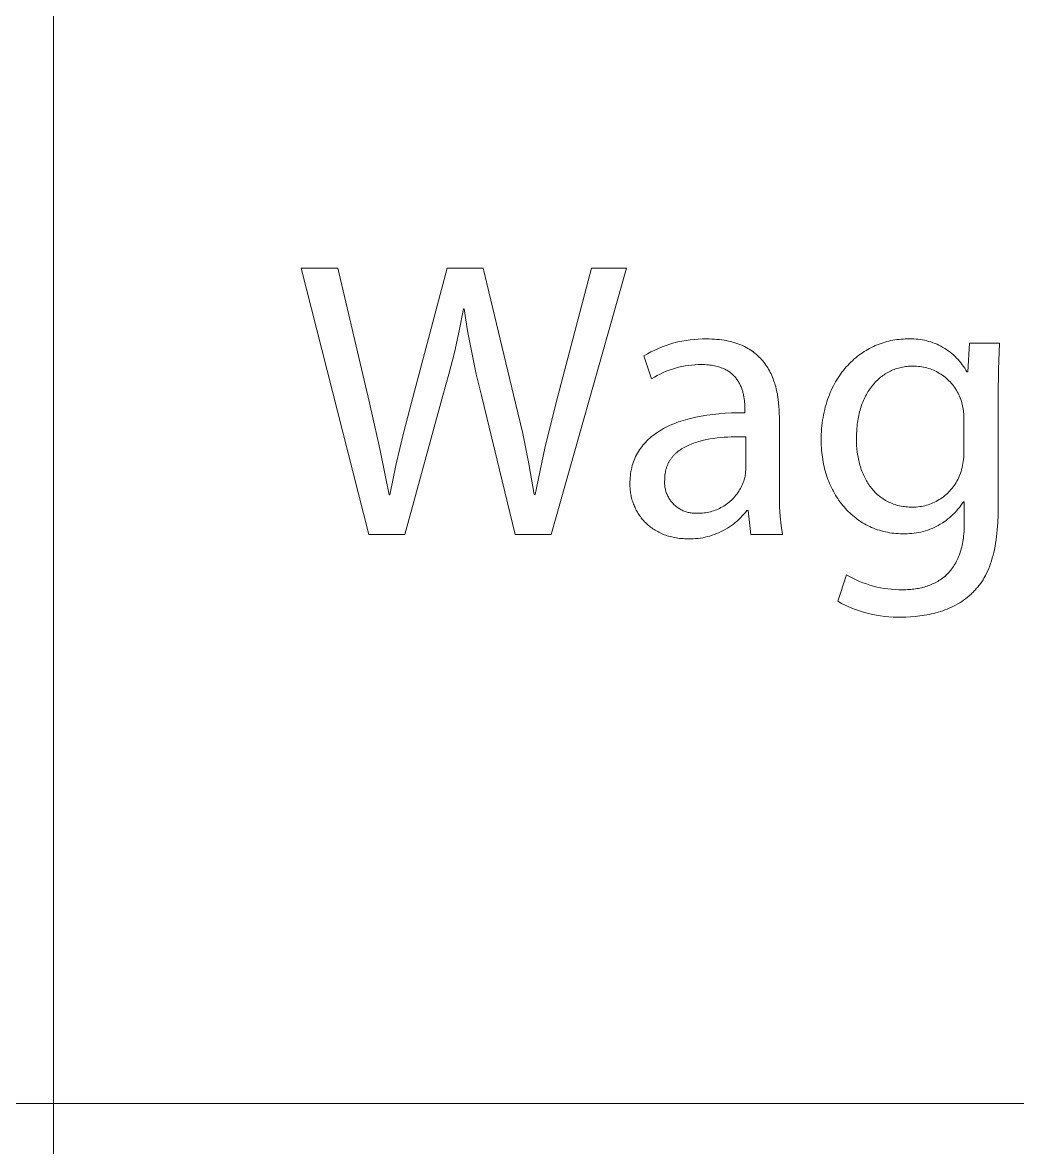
# Model space of a CAD drawing. Header units: millimetres. Extents: x -1893 to 2799, y -925 to 2353.
# Drawn here: x 2380.7 to 2498.9, y -667.6 to -533.9 of the extents above; entities that cross this region are included whole.
import ezdxf

# ---------------------------------------------------------------- set-up
doc = ezdxf.new("R2010")
doc.units = ezdxf.units.MM
doc.header["$MEASUREMENT"] = 0
doc.layers.add('Domyślny', color=7, linetype='Continuous', true_color=0x000000)

msp = doc.modelspace()

# ---------------------------------------------------------------- linework, layer by layer
at = {"layer": 'Domyślny', "color": 18, "lineweight": 15, "true_color": 0x000000}
for p, q in [((2384.37, -793.52), (2384.37, -400.12)), ((2421.84, -594.75), (2413.81, -563.1)), ((2413.81, -563.1), (2418.16, -563.1)), ((2418.16, -563.1), (2421.9, -579.1)), ((2426.92, -579.07), (2431.15, -563.1)), ((2431.15, -563.1), (2435.42, -563.1)), ((2435.42, -563.1), (2439.26, -579.16)), ((2452.48, -563.1), (2443.51, -594.75)), ((2444.12, -579.07), (2448.29, -563.1)), ((2448.29, -563.1), (2452.48, -563.1)), ((2433.08, -567.93), (2432.58, -570.53)), ((2433.17, -567.93), (2433.08, -567.93)), ((2433.58, -570.53), (2433.17, -567.93)), ((2432.58, -570.53), (2432, -573.13)), ((2434.06, -573.12), (2433.58, -570.53)), ((2457.17, -572.28), (2457.63, -572.12)), ((2457.63, -572.12), (2458.1, -571.99)), ((2458.1, -571.99), (2458.58, -571.87)), ((2458.58, -571.87), (2459.05, -571.77)), ((2459.05, -571.77), (2459.54, -571.68)), ((2459.54, -571.68), (2460.02, -571.61)), ((2460.02, -571.61), (2460.51, -571.56)), ((2460.51, -571.56), (2460.99, -571.52)), ((2460.99, -571.52), (2461.48, -571.5)), ((2461.48, -571.5), (2461.97, -571.5)), ((2461.97, -571.5), (2462.29, -571.5)), ((2462.29, -571.5), (2462.61, -571.52)), ((2462.61, -571.52), (2462.91, -571.53)), ((2462.91, -571.53), (2463.21, -571.56)), ((2463.21, -571.56), (2463.51, -571.59)), ((2463.51, -571.59), (2463.79, -571.62)), ((2463.79, -571.62), (2464.07, -571.66)), ((2464.07, -571.66), (2464.34, -571.71)), ((2464.34, -571.71), (2464.6, -571.77)), ((2464.6, -571.77), (2464.86, -571.83)), ((2464.86, -571.83), (2465.11, -571.9)), ((2465.11, -571.9), (2465.35, -571.97)), ((2465.35, -571.97), (2465.59, -572.05)), ((2465.59, -572.05), (2465.82, -572.13)), ((2465.82, -572.13), (2466.04, -572.22)), ((2482.26, -572.21), (2482.49, -572.12)), ((2482.49, -572.12), (2482.72, -572.04)), ((2482.72, -572.04), (2482.95, -571.96)), ((2482.95, -571.96), (2483.18, -571.89)), ((2483.18, -571.89), (2483.42, -571.82)), ((2483.42, -571.82), (2483.65, -571.76)), ((2483.65, -571.76), (2483.89, -571.71)), ((2483.89, -571.71), (2484.13, -571.66)), ((2484.13, -571.66), (2484.37, -571.62)), ((2484.37, -571.62), (2484.61, -571.59)), ((2484.61, -571.59), (2484.86, -571.56)), ((2484.86, -571.56), (2485.1, -571.53)), ((2485.1, -571.53), (2485.34, -571.52)), ((2485.34, -571.52), (2485.59, -571.51)), ((2485.59, -571.51), (2485.83, -571.51)), ((2485.83, -571.51), (2486.09, -571.5)), ((2486.09, -571.5), (2486.35, -571.49)), ((2486.35, -571.49), (2486.61, -571.5)), ((2486.61, -571.5), (2486.87, -571.52)), ((2486.87, -571.52), (2487.13, -571.54)), ((2487.13, -571.54), (2487.38, -571.57)), ((2487.38, -571.57), (2487.64, -571.62)), ((2487.64, -571.62), (2487.89, -571.67)), ((2487.89, -571.67), (2488.15, -571.73)), ((2488.15, -571.73), (2488.4, -571.8)), ((2488.4, -571.8), (2488.64, -571.87)), ((2488.64, -571.87), (2488.89, -571.96)), ((2488.89, -571.96), (2489.13, -572.05)), ((2489.13, -572.05), (2489.37, -572.15)), ((2489.37, -572.15), (2489.6, -572.26)), ((2493.02, -575.44), (2493.22, -572.02)), ((2493.22, -572.02), (2496.81, -572.02)), ((2496.81, -572.02), (2496.69, -575.14)), ((2432, -573.13), (2431.35, -575.7)), ((2434.61, -575.69), (2434.06, -573.12)), ((2454.52, -573.52), (2454.94, -573.27)), ((2454.94, -573.27), (2455.37, -573.04)), ((2455.37, -573.04), (2455.81, -572.83)), ((2455.81, -572.83), (2456.26, -572.63)), ((2456.26, -572.63), (2456.71, -572.44)), ((2456.71, -572.44), (2457.17, -572.28)), ((2466.04, -572.22), (2466.26, -572.31)), ((2466.26, -572.31), (2466.47, -572.41)), ((2466.47, -572.41), (2466.67, -572.52)), ((2466.67, -572.52), (2466.87, -572.63)), ((2466.87, -572.63), (2467.06, -572.74)), ((2467.06, -572.74), (2467.24, -572.86)), ((2467.24, -572.86), (2467.42, -572.98)), ((2467.42, -572.98), (2467.6, -573.11)), ((2467.6, -573.11), (2467.76, -573.24)), ((2467.76, -573.24), (2467.93, -573.38)), ((2467.93, -573.38), (2468.08, -573.52)), ((2479.89, -573.6), (2480.09, -573.44)), ((2480.09, -573.44), (2480.3, -573.29)), ((2480.3, -573.29), (2480.51, -573.15)), ((2480.51, -573.15), (2480.72, -573.01)), ((2480.72, -573.01), (2480.93, -572.88)), ((2480.93, -572.88), (2481.14, -572.75)), ((2481.14, -572.75), (2481.36, -572.63)), ((2481.36, -572.63), (2481.58, -572.52)), ((2481.58, -572.52), (2481.8, -572.41)), ((2481.8, -572.41), (2482.03, -572.31)), ((2482.03, -572.31), (2482.26, -572.21)), ((2489.6, -572.26), (2489.83, -572.38)), ((2489.83, -572.38), (2490.06, -572.51)), ((2490.06, -572.51), (2490.28, -572.64)), ((2490.28, -572.64), (2490.5, -572.78)), ((2490.5, -572.78), (2490.71, -572.93)), ((2490.71, -572.93), (2490.92, -573.09)), ((2490.92, -573.09), (2491.12, -573.25)), ((2491.12, -573.25), (2491.32, -573.42)), ((2491.32, -573.42), (2491.51, -573.6)), ((2455.44, -576.24), (2454.52, -573.52)), ((2459.04, -574.8), (2458.66, -574.88)), ((2459.42, -574.72), (2459.04, -574.8)), ((2459.81, -574.66), (2459.42, -574.72)), ((2460.19, -574.61), (2459.81, -574.66)), ((2460.58, -574.58), (2460.19, -574.61)), ((2460.97, -574.56), (2460.58, -574.58)), ((2461.36, -574.55), (2460.97, -574.56)), ((2461.58, -574.55), (2461.36, -574.55)), ((2461.79, -574.56), (2461.58, -574.55)), ((2461.99, -574.57), (2461.79, -574.56)), ((2462.19, -574.59), (2461.99, -574.57)), ((2462.38, -574.61), (2462.19, -574.59)), ((2462.56, -574.63), (2462.38, -574.61)), ((2462.74, -574.66), (2462.56, -574.63)), ((2462.92, -574.7), (2462.74, -574.66)), ((2463.09, -574.74), (2462.92, -574.7)), ((2463.25, -574.78), (2463.09, -574.74)), ((2463.41, -574.82), (2463.25, -574.78)), ((2463.57, -574.87), (2463.41, -574.82)), ((2468.08, -573.52), (2468.23, -573.66)), ((2468.23, -573.66), (2468.38, -573.81)), ((2468.38, -573.81), (2468.52, -573.96)), ((2468.52, -573.96), (2468.65, -574.12)), ((2468.65, -574.12), (2468.78, -574.28)), ((2468.78, -574.28), (2468.91, -574.44)), ((2468.91, -574.44), (2469.02, -574.61)), ((2469.02, -574.61), (2469.14, -574.78)), ((2469.14, -574.78), (2469.25, -574.95)), ((2478.58, -574.84), (2478.76, -574.65)), ((2478.76, -574.65), (2478.94, -574.46)), ((2478.94, -574.46), (2479.12, -574.27)), ((2479.12, -574.27), (2479.31, -574.1)), ((2479.31, -574.1), (2479.5, -573.92)), ((2479.5, -573.92), (2479.7, -573.76)), ((2479.7, -573.76), (2479.89, -573.6)), ((2485.46, -574.83), (2485.28, -574.86)), ((2485.63, -574.8), (2485.46, -574.83)), ((2485.81, -574.78), (2485.63, -574.8)), ((2485.99, -574.76), (2485.81, -574.78)), ((2486.17, -574.75), (2485.99, -574.76)), ((2486.35, -574.74), (2486.17, -574.75)), ((2486.53, -574.74), (2486.35, -574.74)), ((2486.74, -574.74), (2486.53, -574.74)), ((2486.94, -574.75), (2486.74, -574.74)), ((2487.15, -574.77), (2486.94, -574.75)), ((2487.35, -574.79), (2487.15, -574.77)), ((2487.55, -574.82), (2487.35, -574.79)), ((2487.75, -574.86), (2487.55, -574.82)), ((2491.51, -573.6), (2491.69, -573.78)), ((2491.69, -573.78), (2491.87, -573.97)), ((2491.87, -573.97), (2492.04, -574.16)), ((2492.04, -574.16), (2492.21, -574.36)), ((2492.21, -574.36), (2492.37, -574.57)), ((2492.37, -574.57), (2492.52, -574.78)), ((2492.52, -574.78), (2492.66, -575)), ((2431.35, -575.7), (2430.62, -578.25)), ((2435.23, -578.25), (2434.61, -575.69)), ((2455.77, -576.04), (2455.44, -576.24)), ((2456.12, -575.85), (2455.77, -576.04)), ((2456.46, -575.68), (2456.12, -575.85)), ((2456.82, -575.51), (2456.46, -575.68)), ((2457.18, -575.36), (2456.82, -575.51)), ((2457.54, -575.22), (2457.18, -575.36)), ((2457.91, -575.1), (2457.54, -575.22)), ((2458.28, -574.98), (2457.91, -575.1)), ((2458.66, -574.88), (2458.28, -574.98)), ((2463.72, -574.93), (2463.57, -574.87)), ((2463.86, -574.98), (2463.72, -574.93)), ((2464, -575.04), (2463.86, -574.98)), ((2464.13, -575.11), (2464, -575.04)), ((2464.26, -575.17), (2464.13, -575.11)), ((2464.39, -575.24), (2464.26, -575.17)), ((2464.51, -575.32), (2464.39, -575.24)), ((2464.62, -575.39), (2464.51, -575.32)), ((2464.73, -575.47), (2464.62, -575.39)), ((2464.84, -575.55), (2464.73, -575.47)), ((2464.94, -575.63), (2464.84, -575.55)), ((2465.04, -575.72), (2464.94, -575.63)), ((2465.14, -575.81), (2465.04, -575.72)), ((2465.23, -575.9), (2465.14, -575.81)), ((2465.32, -575.99), (2465.23, -575.9)), ((2465.4, -576.08), (2465.32, -575.99)), ((2465.48, -576.18), (2465.4, -576.08)), ((2469.25, -574.95), (2469.35, -575.12)), ((2469.35, -575.12), (2469.45, -575.3)), ((2469.45, -575.3), (2469.55, -575.48)), ((2469.55, -575.48), (2469.64, -575.67)), ((2469.64, -575.67), (2469.72, -575.86)), ((2469.72, -575.86), (2469.8, -576.04)), ((2469.8, -576.04), (2469.88, -576.24)), ((2477.46, -576.37), (2477.61, -576.13)), ((2477.61, -576.13), (2477.76, -575.9)), ((2477.76, -575.9), (2477.91, -575.68)), ((2477.91, -575.68), (2478.07, -575.46)), ((2478.07, -575.46), (2478.24, -575.25)), ((2478.24, -575.25), (2478.41, -575.04)), ((2478.41, -575.04), (2478.58, -574.84)), ((2482.67, -576.07), (2482.53, -576.18)), ((2482.8, -575.97), (2482.67, -576.07)), ((2482.94, -575.86), (2482.8, -575.97)), ((2483.08, -575.77), (2482.94, -575.86)), ((2483.22, -575.67), (2483.08, -575.77)), ((2483.37, -575.58), (2483.22, -575.67)), ((2483.52, -575.5), (2483.37, -575.58)), ((2483.67, -575.42), (2483.52, -575.5)), ((2483.82, -575.34), (2483.67, -575.42)), ((2483.97, -575.27), (2483.82, -575.34)), ((2484.13, -575.2), (2483.97, -575.27)), ((2484.29, -575.14), (2484.13, -575.2)), ((2484.45, -575.08), (2484.29, -575.14)), ((2484.61, -575.03), (2484.45, -575.08)), ((2484.78, -574.98), (2484.61, -575.03)), ((2484.94, -574.93), (2484.78, -574.98)), ((2485.11, -574.89), (2484.94, -574.93)), ((2485.28, -574.86), (2485.11, -574.89)), ((2487.95, -574.9), (2487.75, -574.86)), ((2488.15, -574.95), (2487.95, -574.9)), ((2488.35, -575.01), (2488.15, -574.95)), ((2488.54, -575.07), (2488.35, -575.01)), ((2488.74, -575.14), (2488.54, -575.07)), ((2488.93, -575.22), (2488.74, -575.14)), ((2489.11, -575.31), (2488.93, -575.22)), ((2489.3, -575.4), (2489.11, -575.31)), ((2489.48, -575.49), (2489.3, -575.4)), ((2489.65, -575.6), (2489.48, -575.49)), ((2489.83, -575.7), (2489.65, -575.6)), ((2490, -575.82), (2489.83, -575.7)), ((2490.16, -575.94), (2490, -575.82)), ((2490.32, -576.07), (2490.16, -575.94)), ((2490.48, -576.2), (2490.32, -576.07)), ((2492.66, -575), (2492.8, -575.22)), ((2492.8, -575.22), (2492.92, -575.44)), ((2492.92, -575.44), (2493.02, -575.44)), ((2496.69, -575.14), (2496.64, -578.26)), ((2465.55, -576.28), (2465.48, -576.18)), ((2465.62, -576.38), (2465.55, -576.28)), ((2465.69, -576.48), (2465.62, -576.38)), ((2465.76, -576.58), (2465.69, -576.48)), ((2465.82, -576.68), (2465.76, -576.58)), ((2465.88, -576.79), (2465.82, -576.68)), ((2465.93, -576.89), (2465.88, -576.79)), ((2465.99, -577), (2465.93, -576.89)), ((2466.03, -577.1), (2465.99, -577)), ((2466.08, -577.21), (2466.03, -577.1)), ((2466.12, -577.32), (2466.08, -577.21)), ((2466.16, -577.43), (2466.12, -577.32)), ((2466.2, -577.54), (2466.16, -577.43)), ((2469.88, -576.24), (2469.95, -576.43)), ((2469.95, -576.43), (2470.02, -576.63)), ((2470.02, -576.63), (2470.08, -576.82)), ((2470.08, -576.82), (2470.14, -577.02)), ((2470.14, -577.02), (2470.2, -577.22)), ((2470.2, -577.22), (2470.25, -577.43)), ((2470.25, -577.43), (2470.3, -577.63)), ((2476.8, -577.62), (2476.92, -577.36)), ((2476.92, -577.36), (2477.05, -577.1)), ((2477.05, -577.1), (2477.18, -576.85)), ((2477.18, -576.85), (2477.32, -576.61)), ((2477.32, -576.61), (2477.46, -576.37)), ((2481.36, -577.5), (2481.26, -577.65)), ((2481.46, -577.35), (2481.36, -577.5)), ((2481.57, -577.2), (2481.46, -577.35)), ((2481.68, -577.06), (2481.57, -577.2)), ((2481.8, -576.92), (2481.68, -577.06)), ((2481.91, -576.79), (2481.8, -576.92)), ((2482.03, -576.66), (2481.91, -576.79)), ((2482.15, -576.53), (2482.03, -576.66)), ((2482.28, -576.41), (2482.15, -576.53)), ((2482.4, -576.29), (2482.28, -576.41)), ((2482.53, -576.18), (2482.4, -576.29)), ((2490.63, -576.33), (2490.48, -576.2)), ((2490.78, -576.48), (2490.63, -576.33)), ((2490.92, -576.62), (2490.78, -576.48)), ((2491.06, -576.78), (2490.92, -576.62)), ((2491.19, -576.93), (2491.06, -576.78)), ((2491.32, -577.09), (2491.19, -576.93)), ((2491.44, -577.26), (2491.32, -577.09)), ((2491.56, -577.43), (2491.44, -577.26)), ((2491.67, -577.6), (2491.56, -577.43)), ((2430.62, -578.25), (2426.11, -594.75)), ((2439.23, -594.75), (2435.23, -578.25)), ((2466.24, -577.65), (2466.2, -577.54)), ((2466.27, -577.76), (2466.24, -577.65)), ((2466.3, -577.87), (2466.27, -577.76)), ((2466.33, -577.98), (2466.3, -577.87)), ((2466.36, -578.08), (2466.33, -577.98)), ((2466.38, -578.19), (2466.36, -578.08)), ((2466.42, -578.41), (2466.38, -578.19)), ((2466.45, -578.62), (2466.42, -578.41)), ((2466.48, -578.83), (2466.45, -578.62)), ((2466.5, -579.04), (2466.48, -578.83)), ((2470.3, -577.63), (2470.34, -577.84)), ((2470.34, -577.84), (2470.39, -578.05)), ((2470.39, -578.05), (2470.42, -578.25)), ((2470.42, -578.25), (2470.49, -578.67)), ((2470.49, -578.67), (2470.54, -579.1)), ((2476.27, -579), (2476.36, -578.72)), ((2476.36, -578.72), (2476.46, -578.43)), ((2476.46, -578.43), (2476.57, -578.16)), ((2476.57, -578.16), (2476.68, -577.88)), ((2476.68, -577.88), (2476.8, -577.62)), ((2480.63, -578.83), (2480.56, -579.01)), ((2480.71, -578.65), (2480.63, -578.83)), ((2480.79, -578.47), (2480.71, -578.65)), ((2480.88, -578.3), (2480.79, -578.47)), ((2480.97, -578.13), (2480.88, -578.3)), ((2481.06, -577.97), (2480.97, -578.13)), ((2481.16, -577.81), (2481.06, -577.97)), ((2481.26, -577.65), (2481.16, -577.81)), ((2491.77, -577.78), (2491.67, -577.6)), ((2491.87, -577.96), (2491.77, -577.78)), ((2491.96, -578.14), (2491.87, -577.96)), ((2492.04, -578.33), (2491.96, -578.14)), ((2492.12, -578.52), (2492.04, -578.33)), ((2492.19, -578.71), (2492.12, -578.52)), ((2492.26, -578.9), (2492.19, -578.71)), ((2496.64, -578.26), (2496.64, -591.46)), ((2421.9, -579.1), (2423.13, -584.56)), ((2425.95, -582.7), (2426.92, -579.07)), ((2439.26, -579.16), (2440.12, -582.75)), ((2442.77, -584.51), (2444.12, -579.07)), ((2466.52, -579.24), (2466.5, -579.04)), ((2466.53, -579.43), (2466.52, -579.24)), ((2466.53, -579.62), (2466.53, -579.43)), ((2466.53, -579.8), (2466.53, -579.62)), ((2466.53, -580.28), (2466.53, -579.8)), ((2470.54, -579.1), (2470.58, -579.53)), ((2470.58, -579.53), (2470.61, -579.95)), ((2470.61, -579.95), (2470.62, -580.38)), ((2475.95, -580.21), (2476.02, -579.9)), ((2476.02, -579.9), (2476.09, -579.59)), ((2476.09, -579.59), (2476.18, -579.3)), ((2476.18, -579.3), (2476.27, -579)), ((2480.17, -580.17), (2480.12, -580.38)), ((2480.23, -579.97), (2480.17, -580.17)), ((2480.28, -579.77), (2480.23, -579.97)), ((2480.35, -579.57), (2480.28, -579.77)), ((2480.41, -579.38), (2480.35, -579.57)), ((2480.48, -579.19), (2480.41, -579.38)), ((2480.56, -579.01), (2480.48, -579.19)), ((2492.31, -579.1), (2492.26, -578.9)), ((2492.36, -579.28), (2492.31, -579.1)), ((2492.41, -579.47), (2492.36, -579.28)), ((2492.45, -579.66), (2492.41, -579.47)), ((2492.48, -579.85), (2492.45, -579.66)), ((2492.51, -580.04), (2492.48, -579.85)), ((2492.53, -580.23), (2492.51, -580.04)), ((2458.09, -581.59), (2458.35, -581.48)), ((2458.35, -581.48), (2458.63, -581.38)), ((2458.63, -581.38), (2458.9, -581.29)), ((2458.9, -581.29), (2459.19, -581.2)), ((2459.19, -581.2), (2459.48, -581.11)), ((2459.48, -581.11), (2459.77, -581.03)), ((2459.77, -581.03), (2460.08, -580.95)), ((2460.08, -580.95), (2460.7, -580.81)), ((2460.7, -580.81), (2461.35, -580.68)), ((2461.35, -580.68), (2462.02, -580.57)), ((2462.02, -580.57), (2462.71, -580.48)), ((2462.71, -580.48), (2463.43, -580.4)), ((2463.43, -580.4), (2464.17, -580.35)), ((2464.17, -580.35), (2464.93, -580.31)), ((2464.93, -580.31), (2465.72, -580.29)), ((2465.72, -580.29), (2466.53, -580.28)), ((2470.62, -580.38), (2470.63, -580.81)), ((2470.63, -580.81), (2470.63, -589.3)), ((2475.69, -581.82), (2475.72, -581.49)), ((2475.72, -581.49), (2475.77, -581.16)), ((2475.77, -581.16), (2475.82, -580.84)), ((2475.82, -580.84), (2475.88, -580.52)), ((2475.88, -580.52), (2475.95, -580.21)), ((2479.91, -581.45), (2479.88, -581.68)), ((2479.95, -581.23), (2479.91, -581.45)), ((2479.98, -581.01), (2479.95, -581.23)), ((2480.02, -580.8), (2479.98, -581.01)), ((2480.07, -580.59), (2480.02, -580.8)), ((2480.12, -580.38), (2480.07, -580.59)), ((2492.54, -580.42), (2492.53, -580.23)), ((2492.55, -580.61), (2492.54, -580.42)), ((2492.55, -580.8), (2492.55, -580.61)), ((2492.55, -580.99), (2492.55, -580.8)), ((2492.55, -585.08), (2492.55, -580.99)), ((2425.09, -586.36), (2425.95, -582.7)), ((2440.12, -582.75), (2440.86, -586.36)), ((2455.59, -583), (2455.79, -582.85)), ((2455.79, -582.85), (2455.99, -582.71)), ((2455.99, -582.71), (2456.2, -582.57)), ((2456.2, -582.57), (2456.41, -582.43)), ((2456.41, -582.43), (2456.63, -582.3)), ((2456.63, -582.3), (2456.86, -582.17)), ((2456.86, -582.17), (2457.09, -582.04)), ((2457.09, -582.04), (2457.33, -581.92)), ((2457.33, -581.92), (2457.58, -581.81)), ((2457.58, -581.81), (2457.83, -581.69)), ((2457.83, -581.69), (2458.09, -581.59)), ((2475.6, -583.21), (2475.61, -582.86)), ((2475.61, -582.86), (2475.63, -582.51)), ((2475.63, -582.51), (2475.65, -582.16)), ((2475.65, -582.16), (2475.69, -581.82)), ((2479.79, -582.85), (2479.78, -583.33)), ((2479.82, -582.37), (2479.79, -582.85)), ((2479.83, -582.14), (2479.82, -582.37)), ((2479.86, -581.91), (2479.83, -582.14)), ((2479.88, -581.68), (2479.86, -581.91)), ((2454.27, -584.33), (2454.41, -584.15)), ((2454.41, -584.15), (2454.56, -583.98)), ((2454.56, -583.98), (2454.71, -583.8)), ((2454.71, -583.8), (2454.88, -583.63)), ((2454.88, -583.63), (2455.04, -583.47)), ((2455.04, -583.47), (2455.22, -583.31)), ((2455.22, -583.31), (2455.4, -583.15)), ((2455.4, -583.15), (2455.59, -583)), ((2459.79, -584.16), (2459.62, -584.24)), ((2459.96, -584.09), (2459.79, -584.16)), ((2460.13, -584.01), (2459.96, -584.09)), ((2460.3, -583.95), (2460.13, -584.01)), ((2460.48, -583.88), (2460.3, -583.95)), ((2460.66, -583.82), (2460.48, -583.88)), ((2460.84, -583.76), (2460.66, -583.82)), ((2461.03, -583.71), (2460.84, -583.76)), ((2461.22, -583.66), (2461.03, -583.71)), ((2461.6, -583.56), (2461.22, -583.66)), ((2462, -583.47), (2461.6, -583.56)), ((2462.4, -583.4), (2462, -583.47)), ((2462.81, -583.34), (2462.4, -583.4)), ((2463.22, -583.28), (2462.81, -583.34)), ((2463.64, -583.24), (2463.22, -583.28)), ((2464.07, -583.2), (2463.64, -583.24)), ((2464.49, -583.17), (2464.07, -583.2)), ((2464.92, -583.15), (2464.49, -583.17)), ((2465.78, -583.14), (2464.92, -583.15)), ((2466.63, -583.14), (2465.78, -583.14)), ((2466.63, -587.09), (2466.63, -583.14)), ((2475.6, -583.57), (2475.6, -583.21)), ((2475.6, -583.86), (2475.6, -583.57)), ((2475.61, -584.15), (2475.6, -583.86)), ((2475.62, -584.44), (2475.61, -584.15)), ((2479.78, -583.33), (2479.79, -583.75)), ((2479.79, -583.75), (2479.81, -584.16)), ((2479.81, -584.16), (2479.84, -584.57)), ((2423.13, -584.56), (2424.25, -590.05)), ((2441.59, -589.99), (2442.77, -584.51)), ((2453.46, -585.7), (2453.55, -585.49)), ((2453.55, -585.49), (2453.66, -585.29)), ((2453.66, -585.29), (2453.76, -585.09)), ((2453.76, -585.09), (2453.88, -584.9)), ((2453.88, -584.9), (2454, -584.7)), ((2454, -584.7), (2454.13, -584.52)), ((2454.13, -584.52), (2454.27, -584.33)), ((2457.93, -585.52), (2457.87, -585.59)), ((2457.98, -585.46), (2457.93, -585.52)), ((2458.03, -585.4), (2457.98, -585.46)), ((2458.09, -585.34), (2458.03, -585.4)), ((2458.15, -585.28), (2458.09, -585.34)), ((2458.21, -585.22), (2458.15, -585.28)), ((2458.27, -585.16), (2458.21, -585.22)), ((2458.33, -585.1), (2458.27, -585.16)), ((2458.39, -585.05), (2458.33, -585.1)), ((2458.45, -584.99), (2458.39, -585.05)), ((2458.52, -584.94), (2458.45, -584.99)), ((2458.58, -584.88), (2458.52, -584.94)), ((2458.72, -584.78), (2458.58, -584.88)), ((2458.86, -584.68), (2458.72, -584.78)), ((2459, -584.58), (2458.86, -584.68)), ((2459.15, -584.49), (2459, -584.58)), ((2459.31, -584.4), (2459.15, -584.49)), ((2459.46, -584.32), (2459.31, -584.4)), ((2459.62, -584.24), (2459.46, -584.32)), ((2475.64, -584.73), (2475.62, -584.44)), ((2475.67, -585.01), (2475.64, -584.73)), ((2475.7, -585.3), (2475.67, -585.01)), ((2475.74, -585.58), (2475.7, -585.3)), ((2479.84, -584.57), (2479.89, -584.97)), ((2479.89, -584.97), (2479.92, -585.17)), ((2479.92, -585.17), (2479.95, -585.36)), ((2479.95, -585.36), (2479.98, -585.55)), ((2492.54, -585.58), (2492.55, -585.33)), ((2492.55, -585.33), (2492.55, -585.08)), ((2424.34, -590.05), (2425.09, -586.36)), ((2440.86, -586.36), (2441.48, -589.99)), ((2453.04, -587.02), (2453.09, -586.79)), ((2453.09, -586.79), (2453.15, -586.57)), ((2453.15, -586.57), (2453.22, -586.35)), ((2453.22, -586.35), (2453.29, -586.13)), ((2453.29, -586.13), (2453.37, -585.91)), ((2453.37, -585.91), (2453.46, -585.7)), ((2457.2, -586.85), (2457.18, -586.93)), ((2457.23, -586.77), (2457.2, -586.85)), ((2457.26, -586.68), (2457.23, -586.77)), ((2457.29, -586.6), (2457.26, -586.68)), ((2457.32, -586.52), (2457.29, -586.6)), ((2457.36, -586.44), (2457.32, -586.52)), ((2457.39, -586.37), (2457.36, -586.44)), ((2457.43, -586.29), (2457.39, -586.37)), ((2457.46, -586.21), (2457.43, -586.29)), ((2457.5, -586.14), (2457.46, -586.21)), ((2457.55, -586.07), (2457.5, -586.14)), ((2457.59, -586), (2457.55, -586.07)), ((2457.63, -585.92), (2457.59, -586)), ((2457.68, -585.86), (2457.63, -585.92)), ((2457.72, -585.79), (2457.68, -585.86)), ((2457.77, -585.72), (2457.72, -585.79)), ((2457.82, -585.65), (2457.77, -585.72)), ((2457.87, -585.59), (2457.82, -585.65)), ((2475.78, -585.85), (2475.74, -585.58)), ((2475.83, -586.13), (2475.78, -585.85)), ((2475.88, -586.4), (2475.83, -586.13)), ((2475.94, -586.67), (2475.88, -586.4)), ((2476.01, -586.93), (2475.94, -586.67)), ((2479.98, -585.55), (2480.02, -585.75)), ((2480.02, -585.75), (2480.06, -585.94)), ((2480.06, -585.94), (2480.1, -586.13)), ((2480.1, -586.13), (2480.15, -586.31)), ((2480.15, -586.31), (2480.2, -586.5)), ((2480.2, -586.5), (2480.26, -586.68)), ((2480.26, -586.68), (2480.31, -586.86)), ((2480.31, -586.86), (2480.37, -587.03)), ((2492.29, -587.03), (2492.35, -586.8)), ((2492.35, -586.8), (2492.41, -586.55)), ((2492.41, -586.55), (2492.45, -586.31)), ((2492.45, -586.31), (2492.49, -586.07)), ((2492.49, -586.07), (2492.52, -585.82)), ((2492.52, -585.82), (2492.54, -585.58)), ((2452.88, -588.23), (2452.89, -587.98)), ((2452.89, -587.98), (2452.92, -587.74)), ((2452.92, -587.74), (2452.95, -587.49)), ((2452.95, -587.49), (2452.99, -587.26)), ((2452.99, -587.26), (2453.04, -587.02)), ((2457.01, -588.05), (2457, -588.15)), ((2457, -588.15), (2457, -588.25)), ((2457.02, -587.85), (2457.01, -587.95)), ((2457.01, -587.95), (2457.01, -588.05)), ((2457.03, -587.66), (2457.02, -587.75)), ((2457.02, -587.75), (2457.02, -587.85)), ((2457.05, -587.56), (2457.03, -587.66)), ((2457.06, -587.47), (2457.05, -587.56)), ((2457.08, -587.38), (2457.06, -587.47)), ((2457.09, -587.29), (2457.08, -587.38)), ((2457.11, -587.2), (2457.09, -587.29)), ((2457.13, -587.11), (2457.11, -587.2)), ((2457.15, -587.02), (2457.13, -587.11)), ((2457.18, -586.93), (2457.15, -587.02)), ((2466.44, -588.27), (2466.48, -588.12)), ((2466.48, -588.12), (2466.52, -587.98)), ((2466.52, -587.98), (2466.55, -587.83)), ((2466.55, -587.83), (2466.57, -587.69)), ((2466.57, -587.69), (2466.59, -587.54)), ((2466.59, -587.54), (2466.61, -587.39)), ((2466.61, -587.39), (2466.62, -587.24)), ((2466.62, -587.24), (2466.63, -587.09)), ((2476.08, -587.19), (2476.01, -586.93)), ((2476.15, -587.45), (2476.08, -587.19)), ((2476.23, -587.71), (2476.15, -587.45)), ((2476.32, -587.96), (2476.23, -587.71)), ((2476.41, -588.21), (2476.32, -587.96)), ((2476.5, -588.45), (2476.41, -588.21)), ((2480.37, -587.03), (2480.44, -587.21)), ((2480.44, -587.21), (2480.51, -587.38)), ((2480.51, -587.38), (2480.58, -587.55)), ((2480.58, -587.55), (2480.65, -587.72)), ((2480.65, -587.72), (2480.73, -587.88)), ((2480.73, -587.88), (2480.81, -588.04)), ((2480.81, -588.04), (2480.89, -588.2)), ((2480.89, -588.2), (2480.98, -588.36)), ((2491.83, -588.22), (2491.92, -588.04)), ((2491.92, -588.04), (2492.01, -587.85)), ((2492.01, -587.85), (2492.08, -587.66)), ((2492.08, -587.66), (2492.16, -587.47)), ((2492.16, -587.47), (2492.22, -587.27)), ((2492.22, -587.27), (2492.29, -587.03)), ((2452.86, -588.48), (2452.88, -588.23)), ((2452.86, -588.73), (2452.86, -588.48)), ((2452.86, -588.89), (2452.86, -588.73)), ((2452.87, -589.04), (2452.86, -588.89)), ((2452.88, -589.2), (2452.87, -589.04)), ((2452.89, -589.35), (2452.88, -589.2)), ((2452.9, -589.5), (2452.89, -589.35)), ((2452.92, -589.65), (2452.9, -589.5)), ((2457, -588.25), (2456.99, -588.38)), ((2456.99, -588.38), (2456.99, -588.5)), ((2456.99, -588.5), (2456.99, -588.63)), ((2456.99, -588.63), (2456.99, -588.76)), ((2456.99, -588.76), (2457, -588.88)), ((2457, -588.88), (2457.02, -589.01)), ((2457.02, -589.01), (2457.03, -589.13)), ((2457.03, -589.13), (2457.06, -589.26)), ((2457.06, -589.26), (2457.08, -589.38)), ((2457.08, -589.38), (2457.11, -589.5)), ((2457.11, -589.5), (2457.15, -589.63)), ((2465.8, -589.62), (2465.9, -589.45)), ((2465.9, -589.45), (2466, -589.29)), ((2466, -589.29), (2466.09, -589.12)), ((2466.09, -589.12), (2466.17, -588.94)), ((2466.17, -588.94), (2466.25, -588.77)), ((2466.25, -588.77), (2466.33, -588.59)), ((2466.33, -588.59), (2466.39, -588.41)), ((2466.39, -588.41), (2466.44, -588.27)), ((2470.63, -589.3), (2470.63, -590.39)), ((2476.6, -588.69), (2476.5, -588.45)), ((2476.71, -588.93), (2476.6, -588.69)), ((2476.82, -589.17), (2476.71, -588.93)), ((2476.93, -589.4), (2476.82, -589.17)), ((2477.05, -589.62), (2476.93, -589.4)), ((2480.98, -588.36), (2481.07, -588.51)), ((2481.07, -588.51), (2481.16, -588.66)), ((2481.16, -588.66), (2481.26, -588.81)), ((2481.26, -588.81), (2481.36, -588.95)), ((2481.36, -588.95), (2481.46, -589.1)), ((2481.46, -589.1), (2481.57, -589.23)), ((2481.57, -589.23), (2481.68, -589.37)), ((2481.68, -589.37), (2481.79, -589.5)), ((2481.79, -589.5), (2481.9, -589.62)), ((2490.89, -589.57), (2491.02, -589.41)), ((2491.02, -589.41), (2491.16, -589.26)), ((2491.16, -589.26), (2491.28, -589.09)), ((2491.28, -589.09), (2491.4, -588.93)), ((2491.4, -588.93), (2491.52, -588.76)), ((2491.52, -588.76), (2491.63, -588.58)), ((2491.63, -588.58), (2491.73, -588.4)), ((2491.73, -588.4), (2491.83, -588.22)), ((2424.25, -590.05), (2424.34, -590.05)), ((2441.48, -589.99), (2441.59, -589.99)), ((2452.95, -589.81), (2452.92, -589.65)), ((2452.97, -589.96), (2452.95, -589.81)), ((2453, -590.11), (2452.97, -589.96)), ((2453.03, -590.26), (2453, -590.11)), ((2453.07, -590.41), (2453.03, -590.26)), ((2453.11, -590.56), (2453.07, -590.41)), ((2453.15, -590.7), (2453.11, -590.56)), ((2453.2, -590.85), (2453.15, -590.7)), ((2453.25, -591), (2453.2, -590.85)), ((2457.15, -589.63), (2457.19, -589.75)), ((2457.19, -589.75), (2457.23, -589.86)), ((2457.23, -589.86), (2457.28, -589.98)), ((2457.28, -589.98), (2457.33, -590.1)), ((2457.33, -590.1), (2457.38, -590.21)), ((2457.38, -590.21), (2457.44, -590.32)), ((2457.44, -590.32), (2457.5, -590.43)), ((2457.5, -590.43), (2457.57, -590.54)), ((2457.57, -590.54), (2457.64, -590.65)), ((2457.64, -590.65), (2457.71, -590.75)), ((2457.71, -590.75), (2457.79, -590.85)), ((2457.79, -590.85), (2457.87, -590.95)), ((2464.65, -590.91), (2464.8, -590.79)), ((2464.8, -590.79), (2464.94, -590.66)), ((2464.94, -590.66), (2465.08, -590.52)), ((2465.08, -590.52), (2465.21, -590.38)), ((2465.21, -590.38), (2465.34, -590.24)), ((2465.34, -590.24), (2465.46, -590.09)), ((2465.46, -590.09), (2465.58, -589.94)), ((2465.58, -589.94), (2465.7, -589.78)), ((2465.7, -589.78), (2465.8, -589.62)), ((2470.63, -590.39), (2470.66, -591.49)), ((2477.17, -589.85), (2477.05, -589.62)), ((2477.3, -590.06), (2477.17, -589.85)), ((2477.43, -590.28), (2477.3, -590.06)), ((2477.57, -590.49), (2477.43, -590.28)), ((2477.71, -590.69), (2477.57, -590.49)), ((2477.86, -590.9), (2477.71, -590.69)), ((2481.9, -589.62), (2482.02, -589.75)), ((2482.02, -589.75), (2482.15, -589.87)), ((2482.15, -589.87), (2482.27, -589.99)), ((2482.27, -589.99), (2482.4, -590.1)), ((2482.4, -590.1), (2482.53, -590.21)), ((2482.53, -590.21), (2482.67, -590.31)), ((2482.67, -590.31), (2482.81, -590.41)), ((2482.81, -590.41), (2482.95, -590.51)), ((2482.95, -590.51), (2483.1, -590.6)), ((2483.1, -590.6), (2483.25, -590.69)), ((2483.25, -590.69), (2483.4, -590.78)), ((2483.4, -590.78), (2483.55, -590.86)), ((2483.55, -590.86), (2483.71, -590.93)), ((2489.07, -590.91), (2489.26, -590.81)), ((2489.26, -590.81), (2489.44, -590.72)), ((2489.44, -590.72), (2489.62, -590.61)), ((2489.62, -590.61), (2489.79, -590.5)), ((2489.79, -590.5), (2489.96, -590.38)), ((2489.96, -590.38), (2490.13, -590.26)), ((2490.13, -590.26), (2490.29, -590.13)), ((2490.29, -590.13), (2490.44, -590)), ((2490.44, -590), (2490.6, -589.86)), ((2490.6, -589.86), (2490.74, -589.72)), ((2490.74, -589.72), (2490.89, -589.57)), ((2492.5, -590.85), (2492.35, -591.08)), ((2492.61, -590.85), (2492.5, -590.85)), ((2492.61, -593.38), (2492.61, -590.85)), ((2453.3, -591.14), (2453.25, -591)), ((2453.36, -591.28), (2453.3, -591.14)), ((2453.42, -591.42), (2453.36, -591.28)), ((2453.48, -591.56), (2453.42, -591.42)), ((2453.55, -591.7), (2453.48, -591.56)), ((2453.62, -591.84), (2453.55, -591.7)), ((2453.69, -591.98), (2453.62, -591.84)), ((2453.77, -592.11), (2453.69, -591.98)), ((2453.85, -592.24), (2453.77, -592.11)), ((2457.87, -590.95), (2457.96, -591.04)), ((2457.96, -591.04), (2458.04, -591.13)), ((2458.04, -591.13), (2458.13, -591.22)), ((2458.13, -591.22), (2458.23, -591.31)), ((2458.23, -591.31), (2458.32, -591.39)), ((2458.32, -591.39), (2458.42, -591.47)), ((2458.42, -591.47), (2458.52, -591.54)), ((2458.52, -591.54), (2458.63, -591.61)), ((2458.63, -591.61), (2458.73, -591.68)), ((2458.73, -591.68), (2458.84, -591.75)), ((2458.84, -591.75), (2458.95, -591.81)), ((2458.95, -591.81), (2459.07, -591.86)), ((2459.07, -591.86), (2459.18, -591.92)), ((2459.18, -591.92), (2459.3, -591.97)), ((2459.3, -591.97), (2459.42, -592.01)), ((2459.42, -592.01), (2459.54, -592.05)), ((2459.54, -592.05), (2459.66, -592.09)), ((2459.66, -592.09), (2459.78, -592.12)), ((2459.78, -592.12), (2459.9, -592.15)), ((2459.9, -592.15), (2460.03, -592.17)), ((2460.03, -592.17), (2460.15, -592.19)), ((2460.15, -592.19), (2460.28, -592.21)), ((2460.28, -592.21), (2460.4, -592.22)), ((2461.1, -592.22), (2461.29, -592.21)), ((2461.29, -592.21), (2461.49, -592.2)), ((2461.49, -592.2), (2461.68, -592.18)), ((2461.68, -592.18), (2461.87, -592.16)), ((2461.87, -592.16), (2462.06, -592.13)), ((2462.06, -592.13), (2462.25, -592.09)), ((2462.25, -592.09), (2462.44, -592.04)), ((2462.44, -592.04), (2462.62, -591.99)), ((2462.62, -591.99), (2462.81, -591.94)), ((2462.81, -591.94), (2462.99, -591.87)), ((2462.99, -591.87), (2463.17, -591.8)), ((2463.17, -591.8), (2463.35, -591.73)), ((2463.35, -591.73), (2463.52, -591.65)), ((2463.52, -591.65), (2463.69, -591.56)), ((2463.69, -591.56), (2463.86, -591.46)), ((2463.86, -591.46), (2464.03, -591.37)), ((2464.03, -591.37), (2464.19, -591.26)), ((2464.19, -591.26), (2464.35, -591.15)), ((2464.35, -591.15), (2464.5, -591.03)), ((2464.5, -591.03), (2464.65, -590.91)), ((2466.59, -592.12), (2466.41, -592.34)), ((2466.77, -591.89), (2466.59, -592.12)), ((2466.92, -591.89), (2466.77, -591.89)), ((2467.24, -594.75), (2466.92, -591.89)), ((2470.66, -591.49), (2470.74, -592.58)), ((2478.01, -591.09), (2477.86, -590.9)), ((2478.16, -591.29), (2478.01, -591.09)), ((2478.32, -591.48), (2478.16, -591.29)), ((2478.49, -591.66), (2478.32, -591.48)), ((2478.65, -591.84), (2478.49, -591.66)), ((2478.82, -592.01), (2478.65, -591.84)), ((2479, -592.18), (2478.82, -592.01)), ((2479.18, -592.35), (2479, -592.18)), ((2483.71, -590.93), (2483.87, -591)), ((2483.87, -591), (2484.04, -591.07)), ((2484.04, -591.07), (2484.21, -591.13)), ((2484.21, -591.13), (2484.38, -591.19)), ((2484.38, -591.19), (2484.56, -591.25)), ((2484.56, -591.25), (2484.73, -591.29)), ((2484.73, -591.29), (2484.92, -591.34)), ((2484.92, -591.34), (2485.1, -591.38)), ((2485.1, -591.38), (2485.29, -591.41)), ((2485.29, -591.41), (2485.48, -591.44)), ((2485.48, -591.44), (2485.67, -591.46)), ((2485.67, -591.46), (2485.87, -591.48)), ((2485.87, -591.48), (2486.07, -591.49)), ((2486.07, -591.49), (2486.28, -591.5)), ((2486.28, -591.5), (2486.49, -591.51)), ((2486.49, -591.51), (2486.69, -591.5)), ((2486.69, -591.5), (2486.9, -591.49)), ((2486.9, -591.49), (2487.1, -591.47)), ((2487.1, -591.47), (2487.31, -591.44)), ((2487.31, -591.44), (2487.51, -591.41)), ((2487.51, -591.41), (2487.71, -591.37)), ((2487.71, -591.37), (2487.91, -591.33)), ((2487.91, -591.33), (2488.11, -591.27)), ((2488.11, -591.27), (2488.31, -591.21)), ((2488.31, -591.21), (2488.5, -591.15)), ((2488.5, -591.15), (2488.7, -591.07)), ((2488.7, -591.07), (2488.89, -590.99)), ((2488.89, -590.99), (2489.07, -590.91)), ((2491.49, -592.16), (2491.29, -592.35)), ((2491.67, -591.95), (2491.49, -592.16)), ((2491.85, -591.74), (2491.67, -591.95)), ((2492.03, -591.53), (2491.85, -591.74)), ((2492.19, -591.31), (2492.03, -591.53)), ((2492.35, -591.08), (2492.19, -591.31)), ((2496.64, -591.46), (2496.63, -592.41)), ((2453.93, -592.37), (2453.85, -592.24)), ((2454.02, -592.5), (2453.93, -592.37)), ((2454.11, -592.63), (2454.02, -592.5)), ((2454.21, -592.75), (2454.11, -592.63)), ((2454.3, -592.88), (2454.21, -592.75)), ((2454.4, -593), (2454.3, -592.88)), ((2454.51, -593.12), (2454.4, -593)), ((2454.62, -593.23), (2454.51, -593.12)), ((2454.73, -593.34), (2454.62, -593.23)), ((2454.84, -593.46), (2454.73, -593.34)), ((2454.96, -593.56), (2454.84, -593.46)), ((2460.4, -592.22), (2460.53, -592.23)), ((2460.53, -592.23), (2460.66, -592.23)), ((2460.66, -592.23), (2460.78, -592.23)), ((2460.78, -592.23), (2460.91, -592.22)), ((2460.91, -592.22), (2461.1, -592.22)), ((2465.16, -593.51), (2464.93, -593.68)), ((2465.38, -593.33), (2465.16, -593.51)), ((2465.6, -593.15), (2465.38, -593.33)), ((2465.81, -592.96), (2465.6, -593.15)), ((2466.02, -592.76), (2465.81, -592.96)), ((2466.21, -592.55), (2466.02, -592.76)), ((2466.41, -592.34), (2466.21, -592.55)), ((2470.74, -592.58), (2470.85, -593.67)), ((2479.36, -592.51), (2479.18, -592.35)), ((2479.55, -592.66), (2479.36, -592.51)), ((2479.74, -592.81), (2479.55, -592.66)), ((2479.93, -592.96), (2479.74, -592.81)), ((2480.13, -593.09), (2479.93, -592.96)), ((2480.33, -593.23), (2480.13, -593.09)), ((2480.53, -593.36), (2480.33, -593.23)), ((2480.74, -593.48), (2480.53, -593.36)), ((2480.95, -593.6), (2480.74, -593.48)), ((2489.76, -593.53), (2489.52, -593.67)), ((2490, -593.38), (2489.76, -593.53)), ((2490.23, -593.23), (2490, -593.38)), ((2490.45, -593.07), (2490.23, -593.23)), ((2490.67, -592.9), (2490.45, -593.07)), ((2490.88, -592.73), (2490.67, -592.9)), ((2491.09, -592.54), (2490.88, -592.73)), ((2491.29, -592.35), (2491.09, -592.54)), ((2492.6, -593.91), (2492.61, -593.38)), ((2496.59, -593.32), (2496.53, -594.18)), ((2496.63, -592.41), (2496.59, -593.32)), ((2426.11, -594.75), (2421.84, -594.75)), ((2443.51, -594.75), (2439.23, -594.75)), ((2455.08, -593.67), (2454.96, -593.56)), ((2455.2, -593.77), (2455.08, -593.67)), ((2455.33, -593.87), (2455.2, -593.77)), ((2455.46, -593.97), (2455.33, -593.87)), ((2455.6, -594.06), (2455.46, -593.97)), ((2455.73, -594.16), (2455.6, -594.06)), ((2455.87, -594.24), (2455.73, -594.16)), ((2456.02, -594.33), (2455.87, -594.24)), ((2456.17, -594.41), (2456.02, -594.33)), ((2456.32, -594.49), (2456.17, -594.41)), ((2456.47, -594.57), (2456.32, -594.49)), ((2456.63, -594.64), (2456.47, -594.57)), ((2456.79, -594.71), (2456.63, -594.64)), ((2456.95, -594.77), (2456.79, -594.71)), ((2457.12, -594.83), (2456.95, -594.77)), ((2457.29, -594.89), (2457.12, -594.83)), ((2457.47, -594.94), (2457.29, -594.89)), ((2462.63, -594.84), (2462.36, -594.93)), ((2462.91, -594.75), (2462.63, -594.84)), ((2463.17, -594.65), (2462.91, -594.75)), ((2463.44, -594.54), (2463.17, -594.65)), ((2463.7, -594.41), (2463.44, -594.54)), ((2463.95, -594.28), (2463.7, -594.41)), ((2464.2, -594.15), (2463.95, -594.28)), ((2464.45, -594), (2464.2, -594.15)), ((2464.69, -593.85), (2464.45, -594)), ((2464.93, -593.68), (2464.69, -593.85)), ((2471, -594.75), (2467.24, -594.75)), ((2470.85, -593.67), (2471, -594.75)), ((2481.17, -593.71), (2480.95, -593.6)), ((2481.38, -593.81), (2481.17, -593.71)), ((2481.6, -593.91), (2481.38, -593.81)), ((2481.83, -594.01), (2481.6, -593.91)), ((2482.06, -594.1), (2481.83, -594.01)), ((2482.29, -594.18), (2482.06, -594.1)), ((2482.52, -594.25), (2482.29, -594.18)), ((2482.76, -594.32), (2482.52, -594.25)), ((2483, -594.39), (2482.76, -594.32)), ((2483.24, -594.44), (2483, -594.39)), ((2483.48, -594.49), (2483.24, -594.44)), ((2483.73, -594.54), (2483.48, -594.49)), ((2483.98, -594.58), (2483.73, -594.54)), ((2484.23, -594.61), (2483.98, -594.58)), ((2484.49, -594.63), (2484.23, -594.61)), ((2484.75, -594.65), (2484.49, -594.63)), ((2485.01, -594.66), (2484.75, -594.65)), ((2485.27, -594.66), (2485.01, -594.66)), ((2485.54, -594.67), (2485.27, -594.66)), ((2485.82, -594.67), (2485.54, -594.67)), ((2486.1, -594.65), (2485.82, -594.67)), ((2486.37, -594.63), (2486.1, -594.65)), ((2486.65, -594.6), (2486.37, -594.63)), ((2486.92, -594.56), (2486.65, -594.6)), ((2487.19, -594.51), (2486.92, -594.56)), ((2487.46, -594.46), (2487.19, -594.51)), ((2487.73, -594.39), (2487.46, -594.46)), ((2488, -594.31), (2487.73, -594.39)), ((2488.26, -594.23), (2488, -594.31)), ((2488.52, -594.13), (2488.26, -594.23)), ((2488.78, -594.03), (2488.52, -594.13)), ((2489.03, -593.92), (2488.78, -594.03)), ((2489.28, -593.8), (2489.03, -593.92)), ((2489.52, -593.67), (2489.28, -593.8)), ((2492.53, -594.9), (2492.56, -594.66)), ((2492.56, -594.66), (2492.58, -594.41)), ((2492.58, -594.41), (2492.59, -594.16)), ((2492.59, -594.16), (2492.6, -593.91)), ((2496.49, -594.6), (2496.44, -595)), ((2496.53, -594.18), (2496.49, -594.6)), ((2457.64, -594.99), (2457.47, -594.94)), ((2457.83, -595.04), (2457.64, -594.99)), ((2458.01, -595.08), (2457.83, -595.04)), ((2458.2, -595.12), (2458.01, -595.08)), ((2458.39, -595.15), (2458.2, -595.12)), ((2458.58, -595.18), (2458.39, -595.15)), ((2458.78, -595.21), (2458.58, -595.18)), ((2458.98, -595.23), (2458.78, -595.21)), ((2459.18, -595.24), (2458.98, -595.23)), ((2459.39, -595.26), (2459.18, -595.24)), ((2459.6, -595.26), (2459.39, -595.26)), ((2459.81, -595.27), (2459.6, -595.26)), ((2460.1, -595.27), (2459.81, -595.27)), ((2460.39, -595.26), (2460.1, -595.27)), ((2460.67, -595.24), (2460.39, -595.26)), ((2460.96, -595.21), (2460.67, -595.24)), ((2461.24, -595.17), (2460.96, -595.21)), ((2461.52, -595.13), (2461.24, -595.17)), ((2461.81, -595.07), (2461.52, -595.13)), ((2462.08, -595), (2461.81, -595.07)), ((2462.36, -594.93), (2462.08, -595)), ((2492.3, -596.24), (2492.35, -596.03)), ((2492.35, -596.03), (2492.39, -595.81)), ((2492.39, -595.81), (2492.43, -595.59)), ((2492.43, -595.59), (2492.47, -595.37)), ((2492.47, -595.37), (2492.5, -595.14)), ((2492.5, -595.14), (2492.53, -594.9)), ((2496.27, -596.15), (2496.2, -596.52)), ((2496.33, -595.78), (2496.27, -596.15)), ((2496.39, -595.4), (2496.33, -595.78)), ((2496.44, -595), (2496.39, -595.4)), ((2491.84, -597.59), (2491.92, -597.41)), ((2491.92, -597.41), (2491.99, -597.23)), ((2491.99, -597.23), (2492.06, -597.04)), ((2492.06, -597.04), (2492.12, -596.85)), ((2492.12, -596.85), (2492.19, -596.65)), ((2492.19, -596.65), (2492.24, -596.45)), ((2492.24, -596.45), (2492.3, -596.24)), ((2495.94, -597.54), (2495.85, -597.86)), ((2496.03, -597.21), (2495.94, -597.54)), ((2496.12, -596.87), (2496.03, -597.21)), ((2496.2, -596.52), (2496.12, -596.87)), ((2490.99, -598.99), (2491.1, -598.85)), ((2491.1, -598.85), (2491.2, -598.71)), ((2491.2, -598.71), (2491.31, -598.56)), ((2491.31, -598.56), (2491.4, -598.41)), ((2491.4, -598.41), (2491.5, -598.26)), ((2491.5, -598.26), (2491.59, -598.1)), ((2491.59, -598.1), (2491.68, -597.93)), ((2491.68, -597.93), (2491.76, -597.76)), ((2491.76, -597.76), (2491.84, -597.59)), ((2495.52, -598.78), (2495.39, -599.06)), ((2495.63, -598.48), (2495.52, -598.78)), ((2495.74, -598.18), (2495.63, -598.48)), ((2495.85, -597.86), (2495.74, -598.18)), ((2477.56, -602.69), (2478.6, -599.54)), ((2478.6, -599.54), (2478.98, -599.75)), ((2478.98, -599.75), (2479.36, -599.95)), ((2479.36, -599.95), (2479.76, -600.14)), ((2479.76, -600.14), (2480.16, -600.32)), ((2489.45, -600.32), (2489.6, -600.23)), ((2489.6, -600.23), (2489.74, -600.14)), ((2489.74, -600.14), (2489.88, -600.04)), ((2489.88, -600.04), (2490.01, -599.94)), ((2490.01, -599.94), (2490.15, -599.84)), ((2490.15, -599.84), (2490.28, -599.73)), ((2490.28, -599.73), (2490.4, -599.62)), ((2490.4, -599.62), (2490.53, -599.5)), ((2490.53, -599.5), (2490.65, -599.38)), ((2490.65, -599.38), (2490.77, -599.25)), ((2490.77, -599.25), (2490.88, -599.12)), ((2490.88, -599.12), (2490.99, -598.99)), ((2494.84, -600.12), (2494.68, -600.36)), ((2494.98, -599.86), (2494.84, -600.12)), ((2495.13, -599.61), (2494.98, -599.86)), ((2495.26, -599.34), (2495.13, -599.61)), ((2495.39, -599.06), (2495.26, -599.34)), ((2480.16, -600.32), (2480.56, -600.48)), ((2480.56, -600.48), (2480.97, -600.63)), ((2480.97, -600.63), (2481.39, -600.76)), ((2481.39, -600.76), (2481.81, -600.88)), ((2481.81, -600.88), (2482.23, -600.99)), ((2482.23, -600.99), (2482.66, -601.08)), ((2482.66, -601.08), (2483.09, -601.16)), ((2483.09, -601.16), (2483.52, -601.22)), ((2483.52, -601.22), (2483.96, -601.26)), ((2483.96, -601.26), (2484.39, -601.3)), ((2484.39, -601.3), (2484.83, -601.31)), ((2484.83, -601.31), (2485.27, -601.32)), ((2485.27, -601.32), (2485.66, -601.31)), ((2485.66, -601.31), (2485.86, -601.3)), ((2485.86, -601.3), (2486.05, -601.29)), ((2486.05, -601.29), (2486.24, -601.28)), ((2486.24, -601.28), (2486.43, -601.26)), ((2486.43, -601.26), (2486.61, -601.24)), ((2486.61, -601.24), (2486.8, -601.21)), ((2486.8, -601.21), (2486.98, -601.18)), ((2486.98, -601.18), (2487.16, -601.15)), ((2487.16, -601.15), (2487.34, -601.12)), ((2487.34, -601.12), (2487.52, -601.08)), ((2487.52, -601.08), (2487.69, -601.03)), ((2487.69, -601.03), (2487.86, -600.99)), ((2487.86, -600.99), (2488.03, -600.94)), ((2488.03, -600.94), (2488.2, -600.88)), ((2488.2, -600.88), (2488.37, -600.83)), ((2488.37, -600.83), (2488.53, -600.76)), ((2488.53, -600.76), (2488.69, -600.7)), ((2488.69, -600.7), (2488.85, -600.63)), ((2488.85, -600.63), (2489, -600.56)), ((2489, -600.56), (2489.15, -600.48)), ((2489.15, -600.48), (2489.3, -600.4)), ((2489.3, -600.4), (2489.45, -600.32)), ((2493.71, -601.55), (2493.61, -601.64)), ((2493.8, -601.45), (2493.71, -601.55)), ((2493.9, -601.35), (2493.8, -601.45)), ((2493.99, -601.25), (2493.9, -601.35)), ((2494.08, -601.14), (2493.99, -601.25)), ((2494.17, -601.04), (2494.08, -601.14)), ((2494.26, -600.93), (2494.17, -601.04)), ((2494.35, -600.82), (2494.26, -600.93)), ((2494.44, -600.71), (2494.35, -600.82)), ((2494.52, -600.59), (2494.44, -600.71)), ((2494.6, -600.48), (2494.52, -600.59)), ((2494.68, -600.36), (2494.6, -600.48)), ((2478, -602.93), (2477.56, -602.69)), ((2492.07, -602.86), (2491.83, -603)), ((2492.3, -602.71), (2492.07, -602.86)), ((2492.53, -602.55), (2492.3, -602.71)), ((2492.76, -602.38), (2492.53, -602.55)), ((2492.98, -602.21), (2492.76, -602.38)), ((2493.2, -602.02), (2492.98, -602.21)), ((2493.41, -601.83), (2493.2, -602.02)), ((2493.51, -601.74), (2493.41, -601.83)), ((2493.61, -601.64), (2493.51, -601.74)), ((2478.44, -603.14), (2478, -602.93)), ((2478.89, -603.35), (2478.44, -603.14)), ((2479.34, -603.54), (2478.89, -603.35)), ((2479.81, -603.71), (2479.34, -603.54)), ((2480.27, -603.87), (2479.81, -603.71)), ((2480.74, -604.01), (2480.27, -603.87)), ((2481.22, -604.14), (2480.74, -604.01)), ((2481.7, -604.25), (2481.22, -604.14)), ((2488.7, -604.19), (2488.43, -604.25)), ((2488.97, -604.13), (2488.7, -604.19)), ((2489.24, -604.06), (2488.97, -604.13)), ((2489.51, -603.98), (2489.24, -604.06)), ((2489.78, -603.9), (2489.51, -603.98)), ((2490.05, -603.81), (2489.78, -603.9)), ((2490.31, -603.71), (2490.05, -603.81)), ((2490.57, -603.61), (2490.31, -603.71)), ((2490.83, -603.5), (2490.57, -603.61)), ((2491.08, -603.39), (2490.83, -603.5)), ((2491.33, -603.27), (2491.08, -603.39)), ((2491.58, -603.14), (2491.33, -603.27)), ((2491.83, -603), (2491.58, -603.14)), ((2482.18, -604.34), (2481.7, -604.25)), ((2482.67, -604.42), (2482.18, -604.34)), ((2483.16, -604.48), (2482.67, -604.42)), ((2483.65, -604.53), (2483.16, -604.48)), ((2484.14, -604.56), (2483.65, -604.53)), ((2484.63, -604.57), (2484.14, -604.56)), ((2485.13, -604.57), (2484.63, -604.57)), ((2485.67, -604.56), (2485.13, -604.57)), ((2486.22, -604.53), (2485.67, -604.56)), ((2486.77, -604.49), (2486.22, -604.53)), ((2487.32, -604.43), (2486.77, -604.49)), ((2487.6, -604.39), (2487.32, -604.43)), ((2487.87, -604.35), (2487.6, -604.39)), ((2488.15, -604.3), (2487.87, -604.35)), ((2488.43, -604.25), (2488.15, -604.3)), ((1025.42, -662.35), (2798.56, -662.35))]:
    msp.add_line(p, q, dxfattribs=at)

doc.saveas('drawing.dxf')
